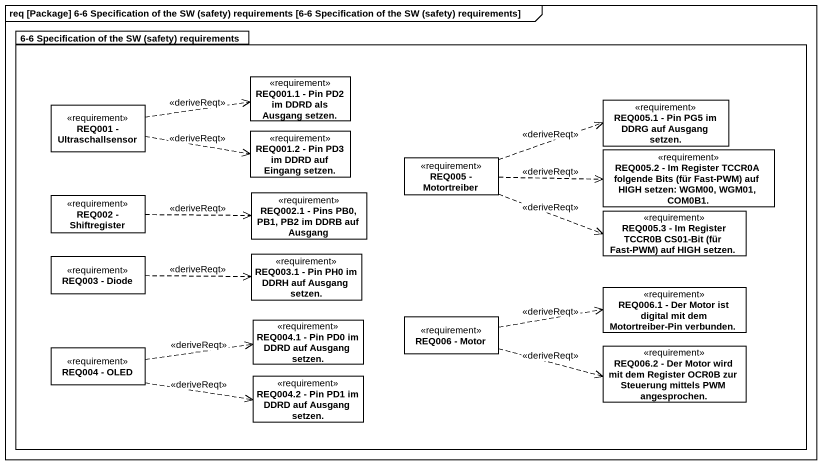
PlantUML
@startuml
mainframe req [Package] 6-6 Specification of the SW (safety) requirements [6-6 Specification of the SW (safety) requirements]
hide circle
hide empty members
package "6-6 Specification of the SW (safety) requirements" as p6_6_Specification_of_the_SW {
  class "REQ001.1 - Pin PD2 im DDRD als Ausgang setzen." as REQ001_1_Pin_PD2_im_DDRD <<requirement>>
  class "REQ001 - Ultraschallsensor" as REQ001_Ultraschallsensor <<requirement>>
  class "REQ005.1 - Pin PG5 im DDRG auf Ausgang setzen." as REQ005_1_Pin_PG5_im_DDRG <<requirement>>
  class "REQ001.2 - Pin PD3 im DDRD auf Eingang setzen." as REQ001_2_Pin_PD3_im_DDRD <<requirement>>
  class "REQ005 - Motortreiber" as REQ005_Motortreiber <<requirement>>
  class "REQ005.2 - Im Register TCCR0A folgende Bits (für Fast-PWM) auf HIGH setzen: WGM00, WGM01, COM0B1." as REQ005_2_Im_Register_TCCR0A <<requirement>>
  class "REQ002 - Shiftregister" as REQ002_Shiftregister <<requirement>>
  class "REQ002.1 - Pins PB0, PB1, PB2 im DDRB auf Ausgang" as REQ002_1_Pins_PB0_PB1_PB2 <<requirement>>
  class "REQ005.3 - Im Register TCCR0B CS01-Bit (für Fast-PWM) auf HIGH setzen." as REQ005_3_Im_Register_TCCR0B <<requirement>>
  class "REQ003 - Diode" as REQ003_Diode <<requirement>>
  class "REQ003.1 - Pin PH0 im DDRH auf Ausgang setzen." as REQ003_1_Pin_PH0_im_DDRH <<requirement>>
  class "REQ006.1 - Der Motor ist digital mit dem Motortreiber-Pin verbunden." as REQ006_1_Der_Motor_ist <<requirement>>
  class "REQ004 - OLED" as REQ004_OLED <<requirement>>
  class "REQ004.1 - Pin PD0 im DDRD auf Ausgang setzen." as REQ004_1_Pin_PD0_im_DDRD <<requirement>>
  class "REQ006 - Motor" as REQ006_Motor <<requirement>>
  class "REQ006.2 - Der Motor wird mit dem Register OCR0B zur Steuerung mittels PWM angesprochen." as REQ006_2_Der_Motor_wird_mit <<requirement>>
  class "REQ004.2 - Pin PD1 im DDRD auf Ausgang setzen." as REQ004_2_Pin_PD1_im_DDRD <<requirement>>
}
REQ001_Ultraschallsensor .right.> REQ001_1_Pin_PD2_im_DDRD : <<deriveReqt>>
REQ001_Ultraschallsensor .right.> REQ001_2_Pin_PD3_im_DDRD : <<deriveReqt>>
REQ005_Motortreiber .right.> REQ005_1_Pin_PG5_im_DDRG : <<deriveReqt>>
REQ005_Motortreiber .right.> REQ005_2_Im_Register_TCCR0A : <<deriveReqt>>
REQ005_Motortreiber .right.> REQ005_3_Im_Register_TCCR0B : <<deriveReqt>>
REQ002_Shiftregister .right.> REQ002_1_Pins_PB0_PB1_PB2 : <<deriveReqt>>
REQ003_Diode .right.> REQ003_1_Pin_PH0_im_DDRH : <<deriveReqt>>
REQ004_OLED .right.> REQ004_1_Pin_PD0_im_DDRD : <<deriveReqt>>
REQ004_OLED .right.> REQ004_2_Pin_PD1_im_DDRD : <<deriveReqt>>
REQ006_Motor .right.> REQ006_1_Der_Motor_ist : <<deriveReqt>>
REQ006_Motor .right.> REQ006_2_Der_Motor_wird_mit : <<deriveReqt>>
@enduml
